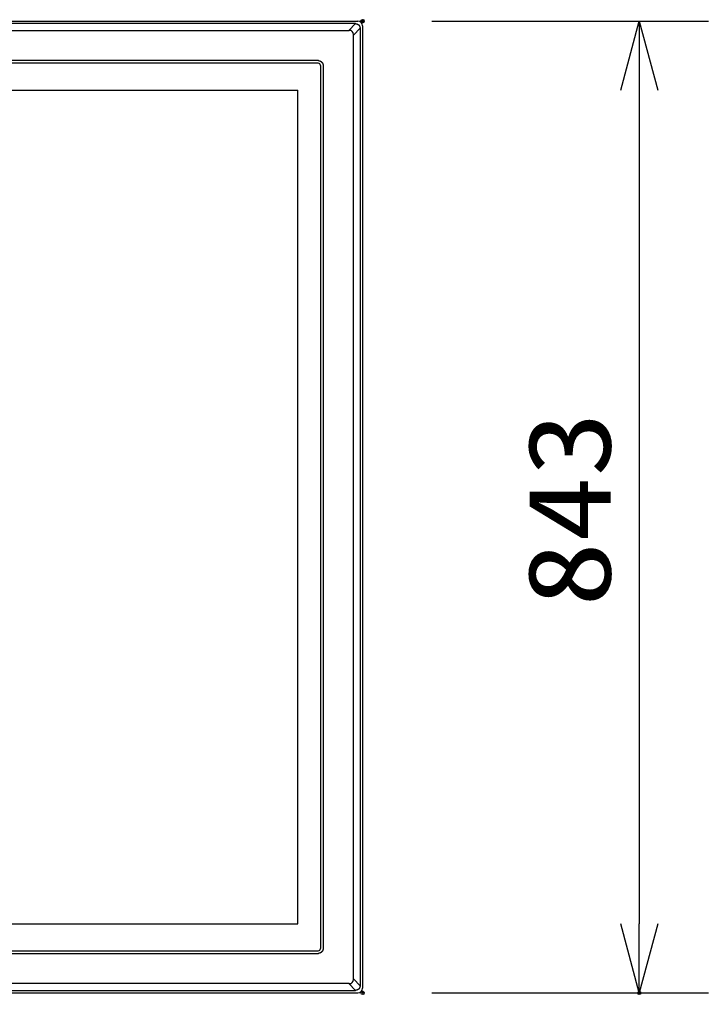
# Model space of a CAD drawing. Units: millimetres, scale not verified. Extents: x -63 to 63, y -57 to 57.
# Drawn here: x -3.31 to 16.62, y 3.12 to 31.32 of the extents above; entities that cross this region are included whole.
import ezdxf
from ezdxf.enums import TextEntityAlignment as Align

# ---------------------------------------------------------------- set-up
doc = ezdxf.new("R2010")
doc.units = ezdxf.units.MM
doc.header["$LTSCALE"] = 0.190236
doc.header["$PDMODE"] = 32
doc.header["$PDSIZE"] = 0.0951
for name, color, linetype in [('0-1_SUNPO', 3, 'Continuous'), ('0-2_MOJI1', 2, 'Continuous'), ('0-4_GAIKEI', 1, 'Continuous'), ('0-5_DEFPOINTS', 7, 'Continuous')]:
    doc.layers.add(name, color=color, linetype=linetype)
doc.styles.add('ＭＳ ゴシック', font='')
doc.styles.get('ＭＳ ゴシック').set_extended_font_data('MS Gothic')

# ---------------------------------------------------------------- blocks, each defined once
blk = doc.blocks.new('_OPEN30')
at = {"layer": '0-2_MOJI1', "color": 7}
blk.add_line((0, 0), (-1, 0), dxfattribs=at)
blk.add_lwpolyline([(-1, 0.26795), (0, 0), (-1, -0.26795)], dxfattribs=at)

msp = doc.modelspace()

# ---------------------------------------------------------------- linework, layer by layer
at = {"layer": '0-1_SUNPO'}
for p, q in [((8.6171, 31.2681), (16.6171, 31.2681)), ((14.6171, 29.2681), (14.6171, 5.168)), ((8.6171, 3.168), (16.6171, 3.168))]:
    msp.add_line(p, q, dxfattribs=at)
at = {"layer": '0-4_GAIKEI', "color": 7}
for p, q in [((-39.8856, 31.2681), (6.4812, 31.2681)), ((6.6145, 31.1347), (6.6145, 3.3014)), ((-39.8856, 3.168), (6.4812, 3.168))]:
    msp.add_line(p, q, dxfattribs=at)
at = {"layer": '0-4_GAIKEI'}
for p, q in [((6.4088, 31.1955), (-39.8172, 31.1955)), ((6.2136, 31.0017), (6.4075, 31.1955)), ((6.542, 31.061), (6.3481, 30.8672)), ((6.542, 31.0624), (6.542, 3.3737)), ((-39.6359, 31.0017), (6.2315, 31.0017)), ((6.3481, 3.551), (6.3481, 30.8851)), ((5.3353, 30.1255), (-38.7397, 30.1255)), ((5.3313, 30.0514), (-38.7357, 30.0514)), ((5.3978, 29.9848), (5.3978, 4.4513)), ((5.472, 29.9889), (5.472, 4.4472)), ((-38.1489, 29.2764), (4.7445, 29.2764)), ((4.7445, 5.1597), (4.7445, 29.2764)), ((-38.1489, 5.1597), (4.7445, 5.1597)), ((-38.7397, 4.3106), (5.3353, 4.3106)), ((-38.7357, 4.3847), (5.3313, 4.3847)), ((6.2315, 3.4344), (-39.6359, 3.4344)), ((6.4075, 3.2406), (6.2136, 3.4344)), ((6.3481, 3.5689), (6.542, 3.3751)), ((-39.8132, 3.2406), (6.4088, 3.2406))]:
    msp.add_line(p, q, dxfattribs=at)
for points in [[(6.4089, 31.1956), (6.4101, 31.1956), (6.4113, 31.1956), (6.4126, 31.1955), (6.4138, 31.1955), (6.415, 31.1954), (6.4162, 31.1954), (6.4175, 31.1953), (6.4187, 31.1952), (6.4199, 31.1951), (6.4212, 31.195), (6.4224, 31.1949), (6.4236, 31.1948), (6.4248, 31.1946), (6.4261, 31.1945), (6.4273, 31.1943), (6.4285, 31.1941), (6.4297, 31.194), (6.4309, 31.1938), (6.4321, 31.1936), (6.4333, 31.1933), (6.4346, 31.1931), (6.4358, 31.1929), (6.437, 31.1926), (6.4382, 31.1924), (6.4394, 31.1921), (6.4406, 31.1918), (6.4418, 31.1915), (6.4429, 31.1912), (6.4441, 31.1909), (6.4453, 31.1905), (6.4465, 31.1902), (6.4477, 31.1898), (6.4489, 31.1895), (6.45, 31.1891), (6.4512, 31.1887), (6.4524, 31.1883), (6.4535, 31.1879), (6.4547, 31.1875), (6.4558, 31.1871)], [(6.4558, 31.1871), (6.457, 31.1866), (6.4581, 31.1862), (6.4593, 31.1857), (6.4604, 31.1852), (6.4615, 31.1848), (6.4627, 31.1843), (6.4638, 31.1838), (6.4649, 31.1832), (6.466, 31.1827), (6.4671, 31.1822), (6.4682, 31.1817), (6.4693, 31.1811), (6.4704, 31.1805), (6.4715, 31.18), (6.4726, 31.1794), (6.4737, 31.1788), (6.4748, 31.1782), (6.4758, 31.1776), (6.4769, 31.1769), (6.4779, 31.1763), (6.479, 31.1757), (6.48, 31.175), (6.4811, 31.1744), (6.4821, 31.1737), (6.4831, 31.173), (6.4841, 31.1723), (6.4852, 31.1716), (6.4862, 31.1709), (6.4872, 31.1702), (6.4882, 31.1695), (6.4891, 31.1687), (6.4901, 31.168), (6.4911, 31.1672), (6.4921, 31.1664), (6.493, 31.1657), (6.494, 31.1649), (6.4949, 31.1641), (6.4958, 31.1633), (6.4968, 31.1625)], [(6.4968, 31.1625), (6.4977, 31.1617), (6.4986, 31.1609), (6.4995, 31.16), (6.5004, 31.1592), (6.5013, 31.1583), (6.5022, 31.1575), (6.503, 31.1566), (6.5039, 31.1557), (6.5048, 31.1548), (6.5056, 31.154), (6.5065, 31.1531), (6.5073, 31.1522), (6.5081, 31.1512), (6.5089, 31.1503), (6.5098, 31.1494), (6.5106, 31.1485), (6.5113, 31.1475), (6.5121, 31.1466), (6.5129, 31.1456), (6.5137, 31.1446), (6.5144, 31.1437), (6.5152, 31.1427), (6.5159, 31.1417), (6.5166, 31.1407), (6.5173, 31.1397), (6.5181, 31.1387), (6.5188, 31.1377), (6.5194, 31.1367), (6.5201, 31.1357), (6.5208, 31.1346), (6.5215, 31.1336), (6.5221, 31.1325), (6.5228, 31.1315), (6.5234, 31.1304), (6.524, 31.1294), (6.5246, 31.1283), (6.5252, 31.1272), (6.5258, 31.1262), (6.5264, 31.1251)], [(6.5264, 31.1251), (6.527, 31.124), (6.5275, 31.1229), (6.5281, 31.1218), (6.5286, 31.1207), (6.5292, 31.1196), (6.5297, 31.1185), (6.5302, 31.1173), (6.5307, 31.1162), (6.5312, 31.1151), (6.5317, 31.114), (6.5322, 31.1128), (6.5326, 31.1117), (6.5331, 31.1105), (6.5335, 31.1094), (6.5339, 31.1082), (6.5344, 31.1071), (6.5348, 31.1059), (6.5352, 31.1048), (6.5355, 31.1036), (6.5359, 31.1024), (6.5363, 31.1012), (6.5366, 31.1001), (6.537, 31.0989), (6.5373, 31.0977), (6.5376, 31.0965), (6.5379, 31.0953), (6.5382, 31.0941), (6.5385, 31.0929), (6.5388, 31.0917), (6.539, 31.0905), (6.5393, 31.0893), (6.5395, 31.0881), (6.5398, 31.0869), (6.54, 31.0857), (6.5402, 31.0845), (6.5404, 31.0833), (6.5406, 31.082), (6.5408, 31.0808), (6.5409, 31.0796)], [(6.5409, 31.0796), (6.5411, 31.0784), (6.5412, 31.0772), (6.5413, 31.0759), (6.5415, 31.0747), (6.5416, 31.0735), (6.5417, 31.0723), (6.5417, 31.071), (6.5418, 31.0698), (6.5419, 31.0686), (6.5419, 31.0673), (6.542, 31.0661), (6.542, 31.0649), (6.542, 31.0637), (6.542, 31.0624)], [(5.3353, 30.1255), (5.3366, 30.1255), (5.3378, 30.1255), (5.3391, 30.1255), (5.3404, 30.1254), (5.3416, 30.1254), (5.3429, 30.1253), (5.3441, 30.1252), (5.3454, 30.1251), (5.3466, 30.125), (5.3479, 30.1249), (5.3492, 30.1248), (5.3504, 30.1246), (5.3517, 30.1245), (5.3529, 30.1243), (5.3542, 30.1242), (5.3554, 30.124), (5.3567, 30.1238), (5.3579, 30.1236), (5.3591, 30.1234), (5.3604, 30.1231), (5.3616, 30.1229), (5.3629, 30.1226), (5.3641, 30.1224), (5.3653, 30.1221), (5.3665, 30.1218), (5.3678, 30.1215), (5.369, 30.1212), (5.3702, 30.1209), (5.3714, 30.1205), (5.3726, 30.1202), (5.3739, 30.1198), (5.3751, 30.1195), (5.3763, 30.1191), (5.3775, 30.1187), (5.3787, 30.1183), (5.3799, 30.1179), (5.381, 30.1175), (5.3822, 30.117), (5.3834, 30.1166)], [(5.3834, 30.1166), (5.3846, 30.1161), (5.3858, 30.1157), (5.3869, 30.1152), (5.3881, 30.1147), (5.3893, 30.1142), (5.3904, 30.1137), (5.3916, 30.1132), (5.3927, 30.1127), (5.3938, 30.1121), (5.395, 30.1116), (5.3961, 30.111), (5.3972, 30.1105), (5.3984, 30.1099), (5.3995, 30.1093), (5.4006, 30.1087), (5.4017, 30.1081), (5.4028, 30.1075), (5.4039, 30.1068), (5.405, 30.1062), (5.4061, 30.1055), (5.4071, 30.1049), (5.4082, 30.1042), (5.4093, 30.1035), (5.4103, 30.1029), (5.4114, 30.1022), (5.4124, 30.1015), (5.4135, 30.1007), (5.4145, 30.1), (5.4155, 30.0993), (5.4165, 30.0985), (5.4175, 30.0978), (5.4186, 30.097), (5.4195, 30.0962), (5.4205, 30.0955), (5.4215, 30.0947), (5.4225, 30.0939), (5.4235, 30.0931), (5.4244, 30.0922), (5.4254, 30.0914)], [(5.4254, 30.0914), (5.4263, 30.0906), (5.4273, 30.0897), (5.4282, 30.0889), (5.4291, 30.088), (5.43, 30.0871), (5.4309, 30.0863), (5.4318, 30.0854), (5.4327, 30.0845), (5.4336, 30.0836), (5.4344, 30.0827), (5.4353, 30.0817), (5.4362, 30.0808), (5.437, 30.0799), (5.4378, 30.0789), (5.4387, 30.078), (5.4395, 30.077), (5.4403, 30.076), (5.4411, 30.0751), (5.4419, 30.0741), (5.4427, 30.0731), (5.4434, 30.0721), (5.4442, 30.0711), (5.445, 30.0701), (5.4457, 30.0691), (5.4464, 30.068), (5.4472, 30.067), (5.4479, 30.066), (5.4486, 30.0649), (5.4493, 30.0639), (5.45, 30.0628), (5.4507, 30.0618), (5.4513, 30.0607), (5.452, 30.0596), (5.4526, 30.0585), (5.4533, 30.0574), (5.4539, 30.0564), (5.4545, 30.0553), (5.4551, 30.0541), (5.4557, 30.053)], [(5.4557, 30.053), (5.4563, 30.0519), (5.4569, 30.0508), (5.4575, 30.0497), (5.458, 30.0485), (5.4586, 30.0474), (5.4591, 30.0463), (5.4596, 30.0451), (5.4601, 30.044), (5.4607, 30.0428), (5.4612, 30.0417), (5.4616, 30.0405), (5.4621, 30.0393), (5.4626, 30.0381), (5.463, 30.037), (5.4635, 30.0358), (5.4639, 30.0346), (5.4643, 30.0334), (5.4647, 30.0322), (5.4651, 30.031), (5.4655, 30.0298), (5.4659, 30.0286), (5.4663, 30.0274), (5.4666, 30.0262), (5.467, 30.025), (5.4673, 30.0238), (5.4676, 30.0226), (5.4679, 30.0213), (5.4682, 30.0201), (5.4685, 30.0189), (5.4688, 30.0177), (5.4691, 30.0164), (5.4693, 30.0152), (5.4696, 30.0139), (5.4698, 30.0127), (5.47, 30.0115), (5.4702, 30.0102), (5.4704, 30.009), (5.4706, 30.0077), (5.4708, 30.0065)], [(5.4708, 30.0065), (5.471, 30.0052), (5.4711, 30.004), (5.4712, 30.0027), (5.4714, 30.0015), (5.4715, 30.0002), (5.4716, 29.9989), (5.4717, 29.9977), (5.4717, 29.9964), (5.4718, 29.9952), (5.4719, 29.9939), (5.4719, 29.9927), (5.4719, 29.9914), (5.472, 29.9901), (5.472, 29.9889), (5.472, 29.9889)], [(5.3529, 4.3117), (5.3517, 4.3116), (5.3504, 4.3114), (5.3492, 4.3113), (5.3479, 4.3112), (5.3467, 4.3111), (5.3454, 4.311), (5.3441, 4.3109), (5.3429, 4.3108), (5.3416, 4.3107), (5.3404, 4.3107), (5.3391, 4.3106), (5.3378, 4.3106), (5.3366, 4.3106), (5.3353, 4.3106)], [(5.3995, 4.3268), (5.3984, 4.3262), (5.3972, 4.3256), (5.3961, 4.3251), (5.395, 4.3245), (5.3939, 4.324), (5.3927, 4.3234), (5.3916, 4.3229), (5.3904, 4.3224), (5.3893, 4.3219), (5.3881, 4.3214), (5.3869, 4.3209), (5.3858, 4.3204), (5.3846, 4.32), (5.3834, 4.3195), (5.3822, 4.3191), (5.381, 4.3186), (5.3799, 4.3182), (5.3787, 4.3178), (5.3775, 4.3174), (5.3763, 4.317), (5.3751, 4.3166), (5.3739, 4.3163), (5.3727, 4.3159), (5.3714, 4.3156), (5.3702, 4.3152), (5.369, 4.3149), (5.3678, 4.3146), (5.3666, 4.3143), (5.3653, 4.314), (5.3641, 4.3137), (5.3629, 4.3135), (5.3616, 4.3132), (5.3604, 4.313), (5.3592, 4.3127), (5.3579, 4.3125), (5.3567, 4.3123), (5.3554, 4.3121), (5.3542, 4.3119), (5.3529, 4.3117)], [(5.4379, 4.3572), (5.437, 4.3562), (5.4362, 4.3553), (5.4353, 4.3544), (5.4345, 4.3534), (5.4336, 4.3525), (5.4327, 4.3516), (5.4318, 4.3507), (5.4309, 4.3498), (5.43, 4.349), (5.4291, 4.3481), (5.4282, 4.3472), (5.4272, 4.3464), (5.4263, 4.3455), (5.4254, 4.3447), (5.4244, 4.3439), (5.4235, 4.3431), (5.4225, 4.3422), (5.4215, 4.3414), (5.4205, 4.3406), (5.4195, 4.3399), (5.4185, 4.3391), (5.4175, 4.3383), (5.4165, 4.3376), (5.4155, 4.3368), (5.4145, 4.3361), (5.4135, 4.3354), (5.4124, 4.3346), (5.4114, 4.3339), (5.4103, 4.3332), (5.4093, 4.3326), (5.4082, 4.3319), (5.4071, 4.3312), (5.4061, 4.3305), (5.405, 4.3299), (5.4039, 4.3293), (5.4028, 4.3286), (5.4017, 4.328), (5.4006, 4.3274), (5.3995, 4.3268)], [(5.463, 4.3991), (5.4626, 4.3979), (5.4621, 4.3968), (5.4616, 4.3956), (5.4612, 4.3944), (5.4607, 4.3933), (5.4602, 4.3921), (5.4596, 4.391), (5.4591, 4.3898), (5.4586, 4.3887), (5.458, 4.3876), (5.4575, 4.3864), (5.4569, 4.3853), (5.4563, 4.3842), (5.4557, 4.3831), (5.4551, 4.382), (5.4545, 4.3808), (5.4539, 4.3797), (5.4533, 4.3787), (5.4526, 4.3776), (5.452, 4.3765), (5.4513, 4.3754), (5.4507, 4.3743), (5.45, 4.3733), (5.4493, 4.3722), (5.4486, 4.3712), (5.4479, 4.3701), (5.4472, 4.3691), (5.4465, 4.368), (5.4457, 4.367), (5.445, 4.366), (5.4442, 4.365), (5.4435, 4.364), (5.4427, 4.363), (5.4419, 4.362), (5.4411, 4.361), (5.4403, 4.36), (5.4395, 4.3591), (5.4387, 4.3581), (5.4379, 4.3572)], [(5.472, 4.4472), (5.472, 4.446), (5.4719, 4.4447), (5.4719, 4.4434), (5.4719, 4.4422), (5.4718, 4.4409), (5.4717, 4.4397), (5.4717, 4.4384), (5.4716, 4.4371), (5.4715, 4.4359), (5.4714, 4.4346), (5.4712, 4.4334), (5.4711, 4.4321), (5.4709, 4.4309), (5.4708, 4.4296), (5.4706, 4.4284), (5.4704, 4.4271), (5.4702, 4.4259), (5.47, 4.4246), (5.4698, 4.4234), (5.4696, 4.4222), (5.4693, 4.4209), (5.4691, 4.4197), (5.4688, 4.4184), (5.4685, 4.4172), (5.4682, 4.416), (5.4679, 4.4148), (5.4676, 4.4135), (5.4673, 4.4123), (5.467, 4.4111), (5.4666, 4.4099), (5.4663, 4.4087), (5.4659, 4.4075), (5.4655, 4.4063), (5.4651, 4.4051), (5.4647, 4.4039), (5.4643, 4.4027), (5.4639, 4.4015), (5.4635, 4.4003), (5.463, 4.3991)], [(6.4261, 3.2416), (6.4248, 3.2415), (6.4236, 3.2413), (6.4224, 3.2412), (6.4212, 3.2411), (6.4199, 3.241), (6.4187, 3.2409), (6.4175, 3.2408), (6.4162, 3.2407), (6.415, 3.2407), (6.4138, 3.2406), (6.4126, 3.2406), (6.4113, 3.2405), (6.4101, 3.2405), (6.4089, 3.2405)], [(6.4715, 3.2561), (6.4704, 3.2556), (6.4693, 3.255), (6.4682, 3.2544), (6.4671, 3.2539), (6.466, 3.2534), (6.4649, 3.2528), (6.4638, 3.2523), (6.4627, 3.2518), (6.4615, 3.2513), (6.4604, 3.2509), (6.4593, 3.2504), (6.4581, 3.2499), (6.457, 3.2495), (6.4558, 3.249), (6.4547, 3.2486), (6.4535, 3.2482), (6.4524, 3.2478), (6.4512, 3.2474), (6.45, 3.247), (6.4489, 3.2466), (6.4477, 3.2463), (6.4465, 3.2459), (6.4453, 3.2456), (6.4441, 3.2452), (6.4429, 3.2449), (6.4418, 3.2446), (6.4406, 3.2443), (6.4394, 3.244), (6.4382, 3.2437), (6.437, 3.2435), (6.4358, 3.2432), (6.4346, 3.243), (6.4333, 3.2428), (6.4321, 3.2425), (6.4309, 3.2423), (6.4297, 3.2421), (6.4285, 3.2419), (6.4273, 3.2418), (6.4261, 3.2416)], [(6.5089, 3.2858), (6.5081, 3.2848), (6.5073, 3.2839), (6.5065, 3.283), (6.5056, 3.2821), (6.5048, 3.2812), (6.5039, 3.2804), (6.503, 3.2795), (6.5022, 3.2786), (6.5013, 3.2778), (6.5004, 3.2769), (6.4995, 3.2761), (6.4986, 3.2752), (6.4977, 3.2744), (6.4968, 3.2736), (6.4958, 3.2728), (6.4949, 3.272), (6.494, 3.2712), (6.493, 3.2704), (6.4921, 3.2696), (6.4911, 3.2689), (6.4901, 3.2681), (6.4891, 3.2674), (6.4882, 3.2666), (6.4872, 3.2659), (6.4862, 3.2652), (6.4852, 3.2645), (6.4841, 3.2638), (6.4831, 3.2631), (6.4821, 3.2624), (6.4811, 3.2617), (6.48, 3.2611), (6.479, 3.2604), (6.4779, 3.2598), (6.4769, 3.2591), (6.4758, 3.2585), (6.4748, 3.2579), (6.4737, 3.2573), (6.4726, 3.2567), (6.4715, 3.2561)], [(6.5335, 3.3267), (6.5331, 3.3255), (6.5326, 3.3244), (6.5322, 3.3233), (6.5317, 3.3221), (6.5312, 3.321), (6.5307, 3.3199), (6.5302, 3.3187), (6.5297, 3.3176), (6.5292, 3.3165), (6.5286, 3.3154), (6.5281, 3.3143), (6.5275, 3.3132), (6.527, 3.3121), (6.5264, 3.311), (6.5258, 3.3099), (6.5252, 3.3089), (6.5246, 3.3078), (6.524, 3.3067), (6.5234, 3.3057), (6.5228, 3.3046), (6.5221, 3.3036), (6.5215, 3.3025), (6.5208, 3.3015), (6.5201, 3.3004), (6.5194, 3.2994), (6.5188, 3.2984), (6.5181, 3.2974), (6.5173, 3.2964), (6.5166, 3.2954), (6.5159, 3.2944), (6.5152, 3.2934), (6.5144, 3.2924), (6.5137, 3.2914), (6.5129, 3.2905), (6.5121, 3.2895), (6.5113, 3.2886), (6.5106, 3.2876), (6.5098, 3.2867), (6.5089, 3.2858)], [(6.542, 3.3737), (6.542, 3.3724), (6.542, 3.3712), (6.542, 3.37), (6.5419, 3.3687), (6.5419, 3.3675), (6.5418, 3.3663), (6.5417, 3.3651), (6.5417, 3.3638), (6.5416, 3.3626), (6.5415, 3.3614), (6.5413, 3.3602), (6.5412, 3.3589), (6.5411, 3.3577), (6.5409, 3.3565), (6.5408, 3.3553), (6.5406, 3.354), (6.5404, 3.3528), (6.5402, 3.3516), (6.54, 3.3504), (6.5398, 3.3492), (6.5395, 3.348), (6.5393, 3.3468), (6.539, 3.3456), (6.5388, 3.3444), (6.5385, 3.3432), (6.5382, 3.342), (6.5379, 3.3408), (6.5376, 3.3396), (6.5373, 3.3384), (6.537, 3.3372), (6.5366, 3.336), (6.5363, 3.3349), (6.5359, 3.3337), (6.5355, 3.3325), (6.5352, 3.3313), (6.5348, 3.3302), (6.5344, 3.329), (6.5339, 3.3279), (6.5335, 3.3267)]]:
    msp.add_lwpolyline(points, dxfattribs=at)
for centre, start, end in [((6.4812, 31.1347), 89.92153, 90), ((6.4812, 31.1347), 0, 0.07847), ((6.4812, 3.3014), 270, 270.07847), ((6.4812, 3.3014), 359.92153, 0)]:
    msp.add_arc(centre, 0.1333, start, end, dxfattribs=at)
at = {"layer": '0-4_GAIKEI', "color": 7}
for centre, start, end in [((6.4812, 31.1347), 0.07847, 89.92153), ((6.4812, 3.3014), 270.07847, 359.92153)]:
    msp.add_arc(centre, 0.1333, start, end, dxfattribs=at)
at = {"layer": '0-4_GAIKEI'}
for centre, major_axis, ratio, start_param, end_param in [((5.9454, 30.599), (-0.3724, -0.3724), 0.411395, 2.7513017, 3.5318836), ((5.3311, 29.9846), (-0.0473, -0.0473), 0.997265, 2.357564, 3.9256213), ((5.3311, 4.4515), (-0.0473, 0.0473), 0.997265, 2.357564, 3.9256213), ((5.9454, 3.8371), (-0.3724, 0.3724), 0.411395, 2.7513017, 3.5318836)]:
    msp.add_ellipse(centre, major_axis=major_axis, ratio=ratio, start_param=start_param, end_param=end_param, dxfattribs=at)
at = {"layer": '0-5_DEFPOINTS'}
for p in [(6.6145, 31.2636), (6.6171, 31.2681), (6.6171, 3.168), (14.6171, 3.168)]:
    msp.add_point(p, dxfattribs=at)

# ---------------------------------------------------------------- block references
at = {"layer": '0-1_SUNPO', "xscale": 2, "yscale": 2}
for p, rotation in [((14.6171, 31.2681), 90), ((14.6171, 3.168), 270)]:
    msp.add_blockref('_OPEN30', p, dxfattribs=dict(at, rotation=rotation))

# ---------------------------------------------------------------- texts
at = {"layer": '0-1_SUNPO', "style": 'ＭＳ ゴシック', "width": 1.15}
msp.add_text('843', height=2.406, rotation=90, dxfattribs=at).set_placement((14.5075, 14.3309), align=Align.BOTTOM_LEFT)

doc.saveas('drawing.dxf')
